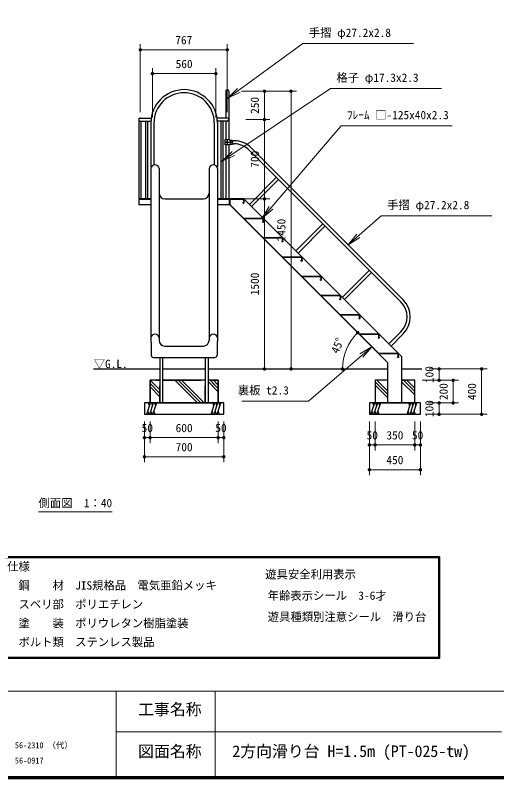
# Model space of a CAD drawing. Units: millimetres at full size, sheet at 1:40. Extents: x 600 to 16200, y 600 to 11280.
# Drawn here: x 8469 to 12716, y 600 to 7326 of the extents above; entities that cross this region are included whole.
import ezdxf
from ezdxf.enums import TextEntityAlignment as Align

# ---------------------------------------------------------------- set-up
doc = ezdxf.new("R2010")
doc.units = ezdxf.units.MM
doc.header["$LTSCALE"] = 40
for name, color, linetype in [('D-DOC\u3000文章(説明、指示、参照事項等)', 7, 'Continuous'), ('D-STR-TXT\u3000文字列', 7, 'Continuous'), ('D-TTL-TXT\u3000文字列', 7, 'Continuous')]:
    doc.layers.add(name, color=color, linetype=linetype)
for name, color, linetype, lineweight in [('D-STR-DIM\u3000寸法線、寸法値', 7, 'Continuous', 13), ('D-STR-HTXT\u3000旗上げ', 7, 'Continuous', 13), ('D-STR\u3000構造物外形線', 1, 'Continuous', 25), ('D-TTL', 7, 'Continuous', 70), ('D-TTL-FRAM', 7, 'Continuous', 13), ('D-TTL-FRAM\u3000タイトル枠、凡例図枠', 2, 'Continuous', 50), ('D-TTL-TXT', 7, 'Continuous', 13)]:
    doc.layers.add(name, color=color, linetype=linetype, lineweight=lineweight)
doc.styles.add('ＭＳ ゴシック', font='')
doc.styles.get('ＭＳ ゴシック').set_extended_font_data('MS Gothic')

# ---------------------------------------------------------------- blocks, each defined once
blk = doc.blocks.new('filled_dot')
at = {"color": 0, "linetype": 'Continuous', "lineweight": -2, "const_width": 1.25}
blk.add_lwpolyline([(-0.625, 0, 1), (0.625, 0, 1)], format="xyb", close=True, dxfattribs=at)
blk = doc.blocks.new('open_arrow')
at = {"color": 0, "linetype": 'Continuous', "lineweight": -2}
blk.add_lwpolyline([(7.5, 1.25), (0, 0), (7.5, -1.25)], dxfattribs=at)

msp = doc.modelspace()

# ---------------------------------------------------------------- linework, layer by layer
at = {"layer": 'D-STR-DIM\u3000寸法線、寸法値'}
for p, q in [((9571.81, 6469.75), (9571.81, 7069.26)), ((10338.61, 6469.75), (10338.61, 7069.26)), ((9571.81, 7021.26), (10338.61, 7021.26)), ((9678.21, 6424.75), (9678.21, 6858.7)), ((9678.21, 6810.7), (10238.21, 6810.7)), ((10238.21, 6424.69), (10238.21, 6858.7)), ((10465.38, 6655.75), (10714.78, 6655.75)), ((10465.38, 6655.75), (10949.02, 6655.75)), ((10666.78, 6655.75), (10666.78, 6405.75)), ((10901.02, 4205.75), (10901.02, 6655.75)), ((10503.08, 6405.75), (10714.78, 6405.75)), ((10503.08, 6405.75), (10714.78, 6405.75)), ((10666.78, 6405.75), (10666.78, 5705.75)), ((10422.21, 5705.75), (10714.78, 5705.75)), ((10422.21, 5705.75), (10714.78, 5705.75)), ((10666.78, 5705.75), (10666.78, 4205.75)), ((10347.11, 4205.75), (10714.78, 4205.75)), ((10411.11, 4205.75), (10949.02, 4205.75)), ((12120, 4205.75), (12254.61, 4205.75)), ((12120, 4205.75), (12630.51, 4205.75)), ((12206.61, 4105.75), (12206.61, 4205.75)), ((12582.51, 4205.75), (12582.51, 3805.75)), ((12056.4, 4105.75), (12379.58, 4105.75)), ((12056.4, 4105.75), (12254.61, 4105.75)), ((12331.58, 3905.75), (12331.58, 4105.75)), ((12106.4, 3905.75), (12254.61, 3905.75)), ((12106.4, 3905.75), (12379.58, 3905.75)), ((12206.61, 3805.75), (12206.61, 3905.75)), ((12106.4, 3805.75), (12254.61, 3805.75)), ((12106.4, 3805.75), (12630.51, 3805.75)), ((9608.21, 3741.75), (9608.21, 3551.89)), ((9608.21, 3741.75), (9608.21, 3383.07)), ((9658.21, 3741.75), (9658.21, 3551.89)), ((9658.21, 3741.75), (9658.21, 3551.89)), ((10258.21, 3741.75), (10258.21, 3551.89)), ((10258.21, 3741.75), (10258.21, 3551.89)), ((10308.21, 3741.75), (10308.21, 3551.89)), ((10308.21, 3741.75), (10308.21, 3383.07)), ((11592.4, 3741.75), (11592.4, 3269.04)), ((11592.4, 3741.75), (11592.4, 3487.3)), ((11642.4, 3741.75), (11642.4, 3487.3)), ((11642.4, 3741.75), (11642.4, 3487.3)), ((11992.4, 3741.75), (11992.4, 3487.3)), ((11992.4, 3741.75), (11992.4, 3487.3)), ((12042.4, 3741.75), (12042.4, 3269.04)), ((12042.4, 3741.75), (12042.4, 3487.3)), ((9608.21, 3599.89), (9658.21, 3599.89)), ((9658.21, 3599.89), (10258.21, 3599.89)), ((10258.21, 3599.89), (10308.21, 3599.89)), ((11642.4, 3535.3), (11592.4, 3535.3)), ((11642.4, 3535.3), (11992.4, 3535.3)), ((11992.4, 3535.3), (12042.4, 3535.3)), ((9608.21, 3431.07), (10308.21, 3431.07)), ((11592.4, 3317.04), (12042.4, 3317.04))]:
    msp.add_line(p, q, dxfattribs=at)
msp.add_arc((11809.01, 4205.75), 454.12, 135, 180, dxfattribs=at)
at = {"layer": 'D-STR-HTXT\u3000旗上げ'}
msp.add_line((8673.83, 2944.2), (9323.83, 2944.2), dxfattribs=at)
for points in [[(10344.75, 6594.03), (11006.23, 7077.49), (11022.23, 7077.49), (11981.62, 7077.49), (11501.92, 7077.49)], [(10292.12, 6039.96), (11250.17, 6680.97), (11266.17, 6680.97), (12228.1, 6680.97), (11747.13, 6680.97)], [(10646.78, 5535.75), (11342.2, 6351.51), (11358.2, 6351.51), (12321.67, 6351.51), (11935.61, 6351.51)], [(11406.26, 5299.48), (11697.36, 5557.55), (11713.36, 5557.55), (12672.75, 5557.55), (12193.06, 5557.55)], [(11613.07, 4401.69), (11054.18, 3922.8), (11038.18, 3922.8), (10467.62, 3922.8), (10752.9, 3922.8)]]:
    msp.add_lwpolyline(points, dxfattribs=at)
at = {"layer": 'D-STR\u3000構造物外形線'}
for p, q in [((10325.01, 6655.75), (10325.01, 6419.35)), ((10352.21, 6655.75), (10352.21, 6229.19)), ((9563.16, 5705.75), (9563.16, 6395.25)), ((9571.81, 6419.35), (9667.85, 6419.35)), ((9571.81, 6392.15), (9665.06, 6392.15)), ((9580.46, 5705.75), (9580.46, 6392.15)), ((9616.59, 6392.15), (9616.59, 5705.75)), ((9633.89, 6392.15), (9633.89, 5705.75)), ((10338.61, 6419.35), (10248.57, 6419.35)), ((10338.61, 6392.15), (10251.36, 6392.15)), ((10282.53, 6392.15), (10282.53, 5705.75)), ((10299.83, 6392.15), (10299.83, 5705.75)), ((10325.01, 6392.15), (10325.01, 6229.19)), ((9664.61, 6375.98), (9664.61, 5984.92)), ((9691.81, 6375.86), (9691.81, 6005.83)), ((10224.61, 6375.86), (10224.61, 6005.83)), ((10251.81, 6375.86), (10251.81, 5984.92)), ((10320.01, 6181.99), (10320.01, 6229.19)), ((10320.01, 6229.19), (10357.21, 6229.19)), ((10320.01, 6205.59), (10382.21, 6205.59)), ((10338.61, 6212.52), (10332.61, 6209.06)), ((10332.61, 6209.06), (10332.61, 6202.13)), ((10332.61, 6202.13), (10338.61, 6198.66)), ((10338.61, 6229.19), (10338.61, 6181.99)), ((10344.61, 6209.06), (10338.61, 6212.52)), ((10338.61, 6198.66), (10344.61, 6202.13)), ((10344.61, 6202.13), (10344.61, 6209.06)), ((10357.21, 6229.19), (10357.21, 6224.19)), ((10357.21, 6224.19), (10382.21, 6224.19)), ((10367.21, 6212.52), (10361.21, 6209.06)), ((10361.21, 6209.06), (10361.21, 6202.13)), ((10361.21, 6202.13), (10367.21, 6198.66)), ((10373.21, 6209.06), (10367.21, 6212.52)), ((10367.21, 6198.66), (10373.21, 6202.13)), ((10373.21, 6202.13), (10373.21, 6209.06)), ((10382.21, 6224.19), (10382.21, 6186.99)), ((10382.21, 6219.19), (10398.07, 6219.19)), ((10382.21, 6191.99), (10398.07, 6191.99)), ((10357.21, 6181.99), (10320.01, 6181.99)), ((10325.01, 6181.99), (10325.01, 5705.75)), ((10352.21, 6181.99), (10352.21, 5705.75)), ((10382.21, 6186.99), (10357.21, 6186.99)), ((10357.21, 6186.99), (10357.21, 6181.99)), ((10529.88, 6137.4), (11870.1, 4797.17)), ((10549.11, 6156.63), (11889.34, 4816.41)), ((9663.21, 5973.36), (9663.21, 5940.86)), ((9663.21, 5940.86), (9663.21, 4447.52)), ((9738.21, 5973.36), (9738.21, 4457.75)), ((10178.21, 5973.36), (10178.21, 4457.75)), ((10253.21, 5973.36), (10253.21, 4480.02)), ((10771.19, 5895.38), (10533.67, 5657.86)), ((10790.42, 5876.15), (10552.9, 5638.63)), ((9663.21, 5705.75), (9558.21, 5705.75)), ((9558.21, 5705.75), (9558.21, 5652.55)), ((9558.21, 5702.55), (9663.21, 5702.55)), ((9663.21, 5652.55), (9558.21, 5652.55)), ((9788.21, 5705.86), (10128.21, 5705.86)), ((10358.21, 5705.75), (10253.21, 5705.75)), ((10253.21, 5702.55), (10358.21, 5702.55)), ((10358.21, 5652.55), (10253.21, 5652.55)), ((10358.21, 5702.55), (10358.21, 5705.75)), ((10358.21, 5702.55), (10358.21, 5705.75)), ((10358.21, 5702.55), (10358.21, 5705.75)), ((10358.21, 5705.75), (10474.63, 5705.75)), ((10358.21, 5705.75), (10474.63, 5705.75)), ((10485.78, 5705.75), (10358.21, 5705.75)), ((10358.21, 5702.55), (10362.21, 5702.55)), ((10358.21, 5652.55), (10358.21, 5702.55)), ((10358.21, 5652.55), (10358.21, 5702.55)), ((10358.21, 5702.55), (10474.58, 5702.55)), ((10362.21, 5652.55), (10358.21, 5652.55)), ((10362.21, 5652.55), (10358.21, 5652.55)), ((10362.21, 5652.55), (10358.21, 5652.55)), ((10362.21, 5652.55), (10358.21, 5652.55)), ((10362.21, 5652.55), (10358.21, 5652.55)), ((10362.21, 5702.55), (10362.21, 5652.55)), ((10362.21, 5657.07), (11676.73, 4342.55)), ((10362.21, 5652.55), (11754.9, 4259.86)), ((10481.38, 5695.75), (10481.38, 5675.75)), ((10484.58, 5675.75), (10481.38, 5675.75)), ((10484.58, 5675.75), (10481.38, 5675.75)), ((10484.58, 5695.75), (10484.58, 5675.75)), ((10485.78, 5705.75), (11879.9, 4311.64)), ((10486.73, 5532.55), (10486.73, 5535.75)), ((10486.73, 5535.75), (10646.78, 5535.75)), ((10486.73, 5532.55), (10646.77, 5532.55)), ((10653.53, 5525.75), (10653.53, 5505.75)), ((10656.73, 5525.75), (10656.73, 5505.75)), ((10656.73, 5505.75), (10653.53, 5505.75)), ((11181.31, 5485.26), (10943.79, 5247.74)), ((11200.54, 5466.02), (10963.03, 5228.51)), ((10656.73, 5362.55), (10656.73, 5365.75)), ((10656.73, 5362.55), (10656.73, 5365.75)), ((10656.73, 5365.75), (10816.78, 5365.75)), ((10656.73, 5362.55), (10816.77, 5362.55)), ((10823.53, 5355.75), (10823.53, 5335.75)), ((10826.73, 5335.75), (10823.53, 5335.75)), ((10826.73, 5355.75), (10826.73, 5335.75)), ((10826.73, 5192.55), (10826.73, 5195.75)), ((10826.73, 5192.55), (10826.73, 5195.75)), ((10826.73, 5195.75), (10986.78, 5195.75)), ((10826.73, 5192.55), (10986.77, 5192.55)), ((10993.53, 5185.75), (10993.53, 5165.75)), ((10996.73, 5185.75), (10996.73, 5165.75)), ((10996.73, 5165.75), (10993.53, 5165.75)), ((11591.43, 5075.14), (11353.91, 4837.62)), ((11610.66, 5055.9), (11373.15, 4818.39)), ((10996.73, 5022.55), (10996.73, 5025.75)), ((10996.73, 5022.55), (10996.73, 5025.75)), ((10996.73, 5025.75), (11156.78, 5025.75)), ((10996.73, 5022.55), (11156.77, 5022.55)), ((11163.53, 5015.75), (11163.53, 4995.75)), ((11166.73, 4995.75), (11163.53, 4995.75)), ((11166.73, 5015.75), (11166.73, 4995.75)), ((11166.73, 4852.55), (11166.73, 4855.75)), ((11166.73, 4852.55), (11166.73, 4855.75)), ((11166.73, 4855.75), (11326.78, 4855.75)), ((11166.73, 4852.55), (11326.77, 4852.55)), ((11333.53, 4845.75), (11333.53, 4825.75)), ((11336.73, 4845.75), (11336.73, 4825.75)), ((11336.73, 4825.75), (11333.53, 4825.75)), ((11336.73, 4682.55), (11336.73, 4685.75)), ((11336.73, 4682.55), (11336.73, 4685.75)), ((11336.73, 4685.75), (11496.78, 4685.75)), ((11336.73, 4682.55), (11496.77, 4682.55)), ((11503.53, 4675.75), (11503.53, 4655.75)), ((11506.73, 4655.75), (11503.53, 4655.75)), ((11506.73, 4675.75), (11506.73, 4655.75)), ((11506.73, 4512.55), (11506.73, 4515.75)), ((11506.73, 4512.55), (11506.73, 4515.75)), ((11506.73, 4515.75), (11666.78, 4515.75)), ((11506.73, 4512.55), (11666.77, 4512.55)), ((11870.1, 4533.56), (11764.04, 4427.5)), ((11889.34, 4514.33), (11783.27, 4408.26)), ((10253.21, 4480.02), (10253.21, 4447.52)), ((11673.53, 4505.75), (11673.53, 4485.75)), ((11676.73, 4485.75), (11673.53, 4485.75)), ((11676.73, 4505.75), (11676.73, 4485.75)), ((9668.21, 4438.86), (9668.21, 4327.75)), ((9788.21, 4407.75), (10128.21, 4407.75)), ((10248.21, 4438.86), (10248.21, 4327.75)), ((9688.21, 4307.75), (10228.21, 4307.75)), ((9744.61, 4307.75), (9744.61, 3905.75)), ((9771.81, 3905.75), (9771.81, 4307.75)), ((10144.61, 4307.75), (10144.61, 4001.25)), ((10171.81, 3905.75), (10171.81, 4307.75)), ((11676.73, 4342.55), (11672.21, 4342.55)), ((11676.73, 4342.55), (11676.73, 4345.75)), ((11676.73, 4342.55), (11676.73, 4345.75)), ((11676.73, 4345.75), (11836.78, 4345.75)), ((11676.73, 4342.55), (11836.77, 4342.55)), ((11843.53, 4335.75), (11843.53, 4315.75)), ((11846.73, 4315.75), (11843.53, 4315.75)), ((11846.73, 4335.75), (11846.73, 4315.75)), ((11879.9, 3905.75), (11879.9, 4311.64)), ((11754.9, 3905.75), (11754.9, 4259.86)), ((9158.21, 4205.75), (9741.21, 4205.75)), ((9775.21, 4205.75), (10144.61, 4205.75)), ((10171.81, 4205.75), (11754.9, 4205.75)), ((11879.9, 4205.75), (12056, 4205.75)), ((9658.21, 3905.75), (9658.21, 4105.75)), ((9658.21, 4105.75), (9658.21, 3905.75)), ((9741.21, 4105.75), (9658.21, 4105.75)), ((9659.36, 4105.75), (9744.61, 4020.5)), ((9708.21, 4105.75), (9741.21, 4105.75)), ((10144.61, 4105.75), (9771.81, 4105.75)), ((10141.21, 4105.75), (9775.21, 4105.75)), ((9775.21, 4105.75), (9808.21, 4105.75)), ((9808.21, 4105.75), (10108.21, 4105.75)), ((9875.96, 4105.75), (10075.96, 3905.75)), ((9875.96, 4105.75), (10075.96, 3905.75)), ((9905.66, 4105.75), (10105.66, 3905.75)), ((9905.66, 4105.75), (10105.66, 3905.75)), ((9935.36, 4105.75), (10135.36, 3905.75)), ((10258.21, 4105.75), (10171.81, 4105.75)), ((10186.66, 4105.75), (10258.21, 4034.2)), ((10208.21, 4105.75), (10258.21, 4105.75)), ((10216.36, 4105.75), (10258.21, 4063.9)), ((10216.36, 4105.75), (10258.21, 4063.9)), ((10258.21, 4105.75), (10258.21, 3905.75)), ((10258.21, 3905.75), (10258.21, 4105.75)), ((11754.9, 4105.75), (11642.4, 4105.75)), ((11727.4, 4105.75), (11642.4, 4105.75)), ((11642.4, 4105.75), (11642.4, 3905.75)), ((11642.4, 4105.75), (11642.4, 3905.75)), ((11659.36, 4105.75), (11754.9, 4010.21)), ((11992.4, 4105.75), (11879.9, 4105.75)), ((11879.9, 4105.75), (11907.4, 4105.75)), ((11907.4, 4105.75), (11879.9, 4105.75)), ((11893.66, 4105.75), (11992.4, 4007.01)), ((11992.4, 4105.75), (11907.4, 4105.75)), ((11923.36, 4105.75), (11992.4, 4036.71)), ((11992.4, 3905.75), (11992.4, 4105.75)), ((11992.4, 3905.75), (11992.4, 4105.75)), ((9658.21, 4077.2), (9744.61, 3990.8)), ((9658.21, 4047.5), (9744.61, 3961.1)), ((9744.61, 3905.75), (9744.61, 4055.75)), ((9771.81, 3905.75), (9771.81, 4055.75)), ((10144.61, 4055.75), (10144.61, 3905.75)), ((10144.61, 3905.75), (10144.61, 4055.75)), ((10171.81, 4090.9), (10258.21, 4004.5)), ((10171.81, 3905.75), (10171.81, 4055.75)), ((10208.21, 4084.2), (10258.21, 4034.2)), ((10208.21, 4054.5), (10258.21, 4004.5)), ((11642.4, 4093.01), (11754.9, 3980.51)), ((11642.4, 4063.31), (11754.9, 3950.81)), ((11879.9, 4089.81), (11992.4, 3977.31)), ((9744.61, 4010.25), (9744.61, 4001.25)), ((9771.81, 4001.25), (9771.81, 4010.25)), ((10171.81, 4001.25), (10171.81, 4010.25)), ((9608.21, 3905.75), (9608.21, 3805.75)), ((10308.21, 3905.75), (9608.21, 3905.75)), ((9628.7, 3805.71), (9662.41, 3905.71)), ((9653.95, 3880.6), (9645.48, 3905.71)), ((9655.67, 3805.71), (9689.38, 3905.71)), ((9658.21, 3905.75), (10258.21, 3905.75)), ((9680.92, 3880.6), (9672.46, 3905.71)), ((9682.65, 3805.71), (9716.36, 3905.71)), ((9707.9, 3880.6), (9699.43, 3905.71)), ((10195.7, 3805.71), (10229.41, 3905.71)), ((10220.95, 3880.6), (10212.48, 3905.71)), ((10222.67, 3805.71), (10256.38, 3905.71)), ((10247.92, 3880.6), (10239.46, 3905.71)), ((10249.65, 3805.71), (10283.36, 3905.71)), ((10274.9, 3880.6), (10266.43, 3905.71)), ((12042.4, 3905.75), (11592.4, 3905.75)), ((11592.4, 3905.75), (11592.4, 3805.75)), ((11605.28, 3805.75), (11638.99, 3905.75)), ((11630.53, 3880.64), (11622.06, 3905.75)), ((11632.25, 3805.75), (11665.96, 3905.75)), ((11642.4, 3905.75), (11992.4, 3905.75)), ((11657.5, 3880.64), (11649.04, 3905.75)), ((11659.23, 3805.75), (11692.94, 3905.75)), ((11684.48, 3880.64), (11676.01, 3905.75)), ((11924.37, 3805.75), (11958.08, 3905.75)), ((11949.62, 3880.64), (11941.16, 3905.75)), ((11951.35, 3805.75), (11985.06, 3905.75)), ((11976.59, 3880.64), (11968.13, 3905.75)), ((11978.32, 3805.75), (12012.03, 3905.75)), ((12003.57, 3880.64), (11995.1, 3905.75)), ((12042.4, 3805.75), (12042.4, 3905.75)), ((9608.21, 3805.75), (10308.21, 3805.75)), ((9637.16, 3830.81), (9645.63, 3805.71)), ((9664.14, 3830.81), (9672.6, 3805.71)), ((9691.11, 3830.81), (9699.57, 3805.71)), ((10204.16, 3830.81), (10212.63, 3805.71)), ((10231.14, 3830.81), (10239.6, 3805.71)), ((10258.11, 3830.81), (10266.57, 3805.71)), ((11592.4, 3805.75), (12042.4, 3805.75)), ((11613.74, 3830.85), (11622.21, 3805.75)), ((11640.72, 3830.85), (11649.18, 3805.75)), ((11667.69, 3830.85), (11676.15, 3805.75)), ((11932.83, 3830.85), (11941.3, 3805.75)), ((11959.81, 3830.85), (11968.27, 3805.75)), ((11986.78, 3830.85), (11995.25, 3805.75))]:
    msp.add_line(p, q, dxfattribs=at)
msp.add_lwpolyline([(9744.61, 4105.75), (9658.21, 4105.75), (9658.21, 3905.75), (10258.21, 3905.75), (10258.21, 4105.75), (10175.21, 4105.75)], dxfattribs=at)
msp.add_lwpolyline([(9608.21, 3805.75), (10308.21, 3805.75), (10308.21, 3905.75), (9608.21, 3905.75)], close=True, dxfattribs=at)
for centre in [(10482.98, 5671.25), (10655.13, 5501.25), (10825.13, 5331.25), (10995.13, 5161.25), (11165.13, 4991.25), (11335.13, 4821.25), (11505.13, 4651.25), (11675.13, 4481.25), (11845.13, 4311.25)]:
    msp.add_circle(centre, 4.5, dxfattribs=at)
for centre, radius, start, end in [((9958.21, 6375.86), 293.6, 0, 180), ((10338.61, 6655.75), 13.6, 0, 180), ((9958.21, 6375.86), 266.4, 0, 180), ((9571.81, 6405.75), 13.6, 89.99999, 270.00001), ((10338.61, 6405.75), 13.6, 270, 90), ((10398.07, 6005.59), 213.6, 45, 89.99996), ((10398.07, 6005.59), 186.4, 45, 89.99996), ((9700.71, 5968.36), 37.83, 7.59464, 172.40536), ((10215.71, 5968.36), 37.83, 7.59464, 172.40536), ((9788.21, 5755.86), 50, 180, 270), ((10128.21, 5755.86), 50, 270, 0), ((10474.58, 5695.75), 10, 0, 90), ((10474.58, 5695.75), 6.8, 0, 90), ((10646.73, 5525.75), 10, 0, 90), ((10646.73, 5525.75), 6.8, 0, 90), ((10816.73, 5355.75), 10, 0, 90), ((10816.73, 5355.75), 6.8, 0, 90), ((10986.73, 5185.75), 10, 0, 90), ((10986.73, 5185.75), 6.8, 0, 90), ((11156.73, 5015.75), 10, 0, 90), ((11156.73, 5015.75), 6.8, 0, 90), ((11326.73, 4845.75), 10, 0, 90), ((11326.73, 4845.75), 6.8, 0, 90), ((11738.3, 4665.37), 186.4, 315, 45), ((11738.3, 4665.37), 213.6, 315, 45), ((11496.73, 4675.75), 10, 0, 90), ((11496.73, 4675.75), 6.8, 0, 90), ((9700.71, 4475.02), 37.83, 7.59464, 172.40536), ((10215.71, 4475.02), 37.83, 7.59464, 172.40536), ((11666.73, 4505.75), 10, 0, 90), ((11666.73, 4505.75), 6.8, 0, 90), ((9668.21, 4447.52), 5, 180, 240), ((9663.21, 4438.86), 5, 0, 60), ((9788.21, 4457.75), 50, 180, 270), ((10128.21, 4457.75), 50, 270, 0), ((10253.21, 4438.86), 5, 120, 180), ((10248.21, 4447.52), 5, 300, 0), ((9688.21, 4327.75), 20, 180, 270), ((10228.21, 4327.75), 20, 270, 0), ((11836.73, 4335.75), 10, 0, 90), ((11836.73, 4335.75), 6.8, 0, 90)]:
    msp.add_arc(centre, radius, start, end, dxfattribs=at)
at = {"layer": 'D-TTL'}
msp.add_lwpolyline([(600, 600), (600, 11280), (16200, 11280), (16200, 600)], close=True, dxfattribs=at)
at = {"layer": 'D-TTL-FRAM'}
for p, q in [((600, 1364.88), (16200, 1364.88)), ((12758.45, 1004.88), (9358.45, 1004.88))]:
    msp.add_line(p, q, dxfattribs=at)
at = {"layer": 'D-TTL-FRAM\u3000タイトル枠、凡例図枠'}
msp.add_lwpolyline([(8270.44, 2546.16), (12208.79, 2546.16), (12208.79, 1656.36), (8270.44, 1656.36)], close=True, dxfattribs=at)
at = {"layer": 'D-TTL-TXT'}
for p, q in [((9358.45, 1364.88), (9358.45, 600)), ((10231.92, 600), (10231.92, 1364.88))]:
    msp.add_line(p, q, dxfattribs=at)

# ---------------------------------------------------------------- block references
at = {"layer": 'D-STR-DIM\u3000寸法線、寸法値', "xscale": 12, "yscale": 12}
for p in [(9571.81, 7021.26), (9678.21, 6810.7), (9608.21, 3599.89), (9658.21, 3599.89), (10258.21, 3599.89), (11592.4, 3535.3), (11642.4, 3535.3), (11992.4, 3535.3), (9608.21, 3431.07), (11592.4, 3317.04)]:
    msp.add_blockref('filled_dot', p, dxfattribs=at)
for p, rotation in [((10338.61, 7021.26), 180), ((10238.21, 6810.7), 180), ((10666.78, 6655.75), 270), ((10901.02, 6655.75), 270), ((10666.78, 6405.75), 90), ((10666.78, 6405.75), 270), ((10666.78, 5705.75), 90), ((10666.78, 5705.75), 270), ((11487.89, 4526.86), 230.7), ((10666.78, 4205.75), 90), ((10901.02, 4205.75), 90), ((11354.88, 4205.75), 84.3), ((12206.61, 4205.75), 270), ((12582.51, 4205.75), 270), ((12206.61, 4105.75), 90), ((12331.58, 4105.75), 270), ((12206.61, 3905.75), 270), ((12331.58, 3905.75), 90), ((12206.61, 3805.75), 90), ((12582.51, 3805.75), 90), ((9658.21, 3599.89), 180), ((10258.21, 3599.89), 180), ((10308.21, 3599.89), 180), ((11642.4, 3535.3), 180), ((11992.4, 3535.3), 180), ((12042.4, 3535.3), 180), ((10308.21, 3431.07), 180), ((12042.4, 3317.04), 180)]:
    msp.add_blockref('filled_dot', p, dxfattribs=dict(at, rotation=rotation))
at = {"layer": 'D-STR-HTXT\u3000旗上げ', "xscale": 16, "yscale": 16}
for p, rotation in [((10344.75, 6594.03), 36.2), ((10292.12, 6039.96), 33.8), ((10646.78, 5535.75), 49.6), ((11406.26, 5299.48), 41.6), ((11613.07, 4401.69), 220.6)]:
    msp.add_blockref('open_arrow', p, dxfattribs=dict(at, rotation=rotation))

# ---------------------------------------------------------------- texts
at = {"layer": 'D-DOC\u3000文章(説明、指示、参照事項等)', "style": 'ＭＳ ゴシック'}
for s, p in [('仕様', (8397.43, 2404.48)), ('\u3000鋼\u3000\u3000材\u3000JIS規格品\u3000電気亜鉛メッキ', (8397.43, 2237.81)), ('\u3000スベリ部\u3000ポリエチレン', (8397.43, 2071.14)), ('\u3000塗\u3000\u3000装\u3000ポリウレタン樹脂塗装', (8397.43, 1904.48)), ('\u3000ボルト類\u3000ステンレス製品', (8397.43, 1737.81))]:
    msp.add_text(s, height=73.31, dxfattribs=at).set_placement(p, align=Align.BOTTOM_LEFT)
for s, p in [('遊具安全利用表示', (10673.37, 2430.35)), ('  年齢表示シール  3-6才', (10595.48, 2243.15)), ('  遊具種類別注意シール  滑り台', (10595.48, 2055.95))]:
    msp.add_text(s, height=73.31, dxfattribs=at).set_placement(p, align=Align.TOP_LEFT)
at = {"layer": 'D-STR-DIM\u3000寸法線、寸法値', "style": 'ＭＳ ゴシック'}
for s, p in [('767', (9955.21, 7106.77)), ('560', (9958.21, 6896.21)), ('50', (9633.21, 3685.4)), ('600', (9958.21, 3685.4)), ('50', (10283.21, 3685.4)), ('50', (11617.4, 3620.81)), ('350', (11817.4, 3620.81)), ('50', (12017.4, 3620.81)), ('700', (9958.21, 3516.58)), ('450', (11817.4, 3402.55))]:
    msp.add_text(s, height=73.31, dxfattribs=at).set_placement(p, align=Align.MIDDLE_CENTER)
for s, rotation, p in [('250', 90, (10581.27, 6530.75)), ('700', 90, (10581.27, 6055.75)), ('2450', 90, (10815.51, 5430.75)), ('1500', 90, (10581.27, 4955.75)), ('45°', 67.5, (11310.45, 4412.26)), ('100', 90, (12121.1, 4155.75)), ('200', 90, (12246.07, 4005.75)), ('400', 90, (12497, 4005.75)), ('100', 90, (12121.1, 3855.75))]:
    msp.add_text(s, height=73.31, rotation=rotation, dxfattribs=at).set_placement(p, align=Align.MIDDLE_CENTER)
at = {"layer": 'D-STR-HTXT\u3000旗上げ', "style": 'ＭＳ ゴシック'}
for s, p in [('手摺 φ27.2x2.8', (11057.74, 7113)), ('格子 φ17.3x2.3', (11301.68, 6716.48)), ('ﾌﾚｰﾑ □-125x40x2.3', (11393.71, 6387.02)), ('手摺 φ27.2x2.8', (11748.87, 5593.06)), ('裏板 t2.3', (10432.11, 3958.31)), ('側面図\u30001：40', (8673.83, 2964.2))]:
    msp.add_text(s, height=73.31, dxfattribs=at).set_placement(p, align=Align.BOTTOM_LEFT)
at = {"layer": 'D-STR-TXT\u3000文字列', "style": 'ＭＳ ゴシック'}
msp.add_text('▽G.L.', height=73.31, dxfattribs=at).set_placement((9160.72, 4192.02), align=Align.BOTTOM_LEFT)
at = {"layer": 'D-TTL-TXT', "style": 'ＭＳ ゴシック'}
for s, height, p in [('工事名称', 102.6, (9552.32, 1121.21)), ('TEL （0776） 56-2310 （代）', 52.79, (7995.2, 843.96)), ('図面名称', 102.6, (9552.32, 750.8)), ('FAX （0776） 56-0917', 52.79, (7995.2, 709.63))]:
    msp.add_text(s, height=height, dxfattribs=at).set_placement(p, align=Align.BOTTOM_LEFT)
at = {"layer": 'D-TTL-TXT\u3000文字列', "style": 'ＭＳ ゴシック'}
msp.add_text('2方向滑り台 H=1.5m (PT-025-tw)', height=102.6, dxfattribs=at).set_placement((10383.57, 751.99), align=Align.BOTTOM_LEFT)

doc.saveas('drawing.dxf')
